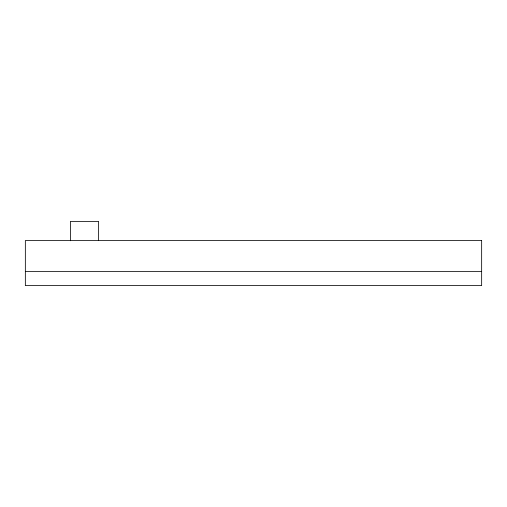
<?xml version="1.0" encoding="UTF-8"?>
<svg xmlns="http://www.w3.org/2000/svg" width="507" height="507" viewBox="0 0 507 507"><rect width="100%" height="100%" fill="white"/><g stroke="black" fill="none" stroke-linecap="round" stroke-linejoin="round"><path stroke-width="0.76" d="M25.35 271.524L481.65 271.524M98.586 240.198L98.586 221.388L70.416 221.388L70.416 240.755M481.65 240.546L25.35 240.546L25.35 285.612L481.65 285.612L481.65 240.546"/></g></svg>
